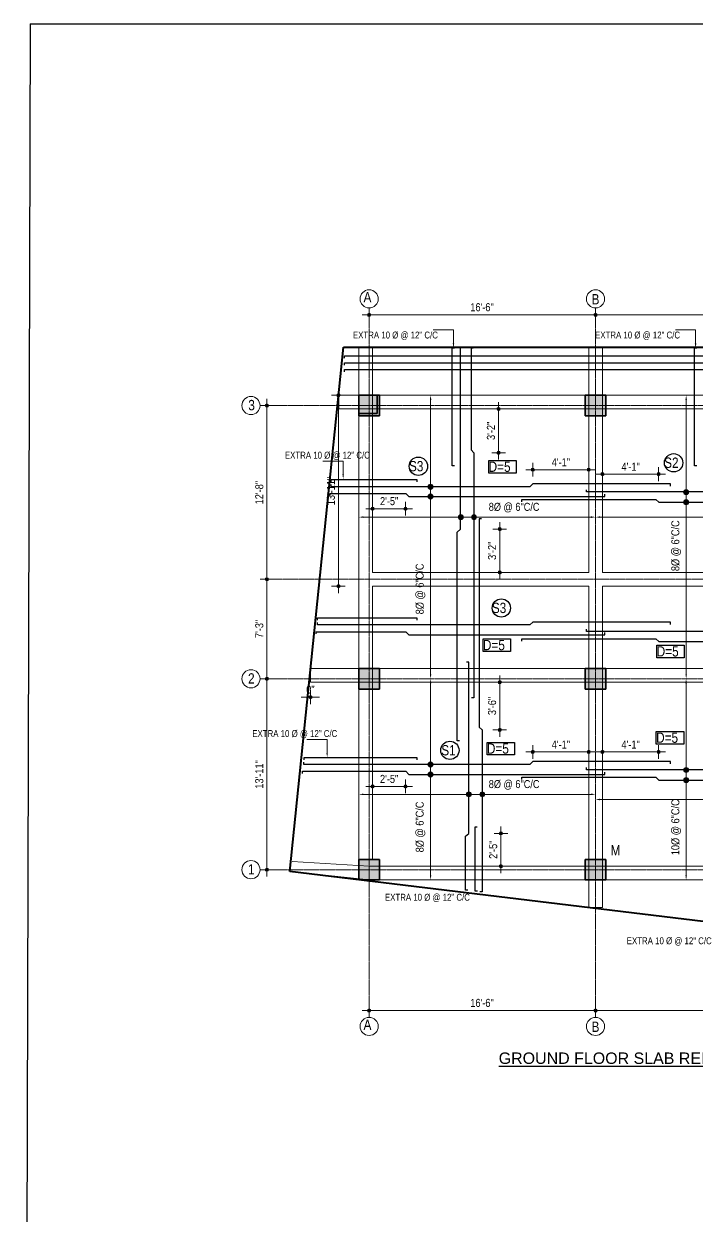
# Model space of a CAD drawing. Header units: inches. Extents: x 57837 to 133168, y 6972 to 27776.
# Drawn here: x 66916 to 67505, y 23736 to 24779 of the extents above; entities that cross this region are included whole.
import ezdxf

# ---------------------------------------------------------------- set-up
doc = ezdxf.new("R2010")
doc.units = ezdxf.units.IN
doc.header["$MEASUREMENT"] = 0
doc.linetypes.add('CENTER', pattern=[2, 1.25, -0.25, 0.25, -0.25])
for name, color, linetype, lineweight in [('0.15L', 210, 'Continuous', 15), ('CENTER', 9, 'CENTER', 5), ('col', 20, 'Continuous', 35), ('DIM', 2, 'Continuous', 13), ('rod position', 1, 'Continuous', 30), ('wall line', 20, 'Continuous', 50)]:
    doc.layers.add(name, color=color, linetype=linetype, lineweight=lineweight)
doc.layers.add('text', color=255, linetype='Continuous')
doc.styles.add('Arial', font='arial.ttf', dxfattribs={"height": 6.5})
doc.styles.get("Standard").update_dxf_attribs({"font": 'ARIALN.TTF', "height": 7})

msp = doc.modelspace()

# ---------------------------------------------------------------- hatches: boundary and pattern name
at = {"lineweight": 13}
h = msp.add_hatch(color=256, dxfattribs=at)
edge = h.paths.add_edge_path()
edge.add_arc((67218.4, 24524.2), 1.42, 180, 540)
h = msp.add_hatch(color=256, dxfattribs=at)
edge = h.paths.add_edge_path()
edge.add_arc((67416.4, 24524.2), 1.42, 0, 360)
h = msp.add_hatch(color=256, dxfattribs=at)
edge = h.paths.add_edge_path()
edge.add_arc((67416.4, 24524.2), 1.42, 180, 540)
h = msp.add_hatch(color=256, dxfattribs=at)
edge = h.paths.add_edge_path()
edge.add_arc((67191.5, 24453.9), 1.42, 90, 450)
h = msp.add_hatch(color=256, dxfattribs=at)
edge = h.paths.add_edge_path()
edge.add_arc((67129, 24444.9), 1.42, 90, 450)
h = msp.add_hatch(color=256, dxfattribs=at)
edge = h.paths.add_edge_path()
edge.add_arc((67331.6, 24441.9), 1.42, 90, 450)
h = msp.add_hatch(color=256, dxfattribs=at)
edge = h.paths.add_edge_path()
edge.add_arc((67331.6, 24403.6), 1.42, -90, 270)
h = msp.add_hatch(color=256, dxfattribs=at)
edge = h.paths.add_edge_path()
edge.add_arc((67361.5, 24388.8), 1.42, 180, 540)
h = msp.add_hatch(color=256, dxfattribs=at)
edge = h.paths.add_edge_path()
edge.add_arc((67410.4, 24388.8), 1.42, 0, 360)
h = msp.add_hatch(color=256, dxfattribs=at)
edge = h.paths.add_edge_path()
edge.add_arc((67422.4, 24384.9), 1.42, 180, 540)
h = msp.add_hatch(color=256, dxfattribs=at)
edge = h.paths.add_edge_path()
edge.add_arc((67471.6, 24384.9), 1.42, 0, 360)
h = msp.add_hatch(color=256, dxfattribs=at)
edge = h.paths.add_edge_path()
edge.add_arc((67221.4, 24354.7), 1.42, 180, 540)
h = msp.add_hatch(color=256, dxfattribs=at)
edge = h.paths.add_edge_path()
edge.add_arc((67250.2, 24354.7), 1.42, 0, 360)
h = msp.add_hatch(color=256, dxfattribs=at)
edge = h.paths.add_edge_path()
edge.add_arc((67332.6, 24336.8), 1.42, 90, 450)
h = msp.add_hatch(color=256, dxfattribs=at)
edge = h.paths.add_edge_path()
edge.add_arc((67129, 24292.9), 1.42, -90, 270)
h = msp.add_hatch(color=256, dxfattribs=at)
edge = h.paths.add_edge_path()
edge.add_arc((67129, 24292.9), 1.42, 90, 450)
h = msp.add_hatch(color=256, dxfattribs=at)
edge = h.paths.add_edge_path()
edge.add_arc((67332.6, 24298.9), 1.42, -90, 270)
h = msp.add_hatch(color=256, dxfattribs=at)
edge = h.paths.add_edge_path()
edge.add_arc((67191.5, 24286.9), 1.42, -90, 270)
h = msp.add_hatch(color=256, dxfattribs=at)
edge = h.paths.add_edge_path()
edge.add_arc((67129, 24205.9), 1.42, 90, 450)
h = msp.add_hatch(color=256, dxfattribs=at)
edge = h.paths.add_edge_path()
edge.add_arc((67129, 24205.9), 1.42, -90, 270)
h = msp.add_hatch(color=256, dxfattribs=at)
edge = h.paths.add_edge_path()
edge.add_arc((67332.6, 24202.9), 1.42, 90, 450)
h = msp.add_hatch(color=256, dxfattribs=at)
edge = h.paths.add_edge_path()
edge.add_arc((67167, 24189.8), 1.42, 180, 540)
h = msp.add_hatch(color=256, dxfattribs=at)
edge = h.paths.add_edge_path()
edge.add_arc((67167, 24189.8), 1.42, 0, 360)
h = msp.add_hatch(color=256, dxfattribs=at)
edge = h.paths.add_edge_path()
edge.add_arc((67332.6, 24161.2), 1.42, -90, 270)
h = msp.add_hatch(color=256, dxfattribs=at)
edge = h.paths.add_edge_path()
edge.add_arc((67361.5, 24141.9), 1.42, 180, 540)
h = msp.add_hatch(color=256, dxfattribs=at)
edge = h.paths.add_edge_path()
edge.add_arc((67410.4, 24141.9), 1.42, 0, 360)
h = msp.add_hatch(color=256, dxfattribs=at)
edge = h.paths.add_edge_path()
edge.add_arc((67422.4, 24141.9), 1.42, 180, 540)
h = msp.add_hatch(color=256, dxfattribs=at)
edge = h.paths.add_edge_path()
edge.add_arc((67471.6, 24141.9), 1.42, 0, 360)
h = msp.add_hatch(color=256, dxfattribs=at)
edge = h.paths.add_edge_path()
edge.add_arc((67221.4, 24111.7), 1.42, 180, 540)
h = msp.add_hatch(color=256, dxfattribs=at)
edge = h.paths.add_edge_path()
edge.add_arc((67250.2, 24111.7), 1.42, 0, 360)
h = msp.add_hatch(color=256, dxfattribs=at)
edge = h.paths.add_edge_path()
edge.add_arc((67333.6, 24070.7), 1.42, 90, 450)
h = msp.add_hatch(color=256, dxfattribs=at)
edge = h.paths.add_edge_path()
edge.add_arc((67129, 24038.9), 1.42, -90, 270)
h = msp.add_hatch(color=256, dxfattribs=at)
edge = h.paths.add_edge_path()
edge.add_arc((67333.6, 24041.9), 1.42, -90, 270)
h = msp.add_hatch(color=256, dxfattribs=at)
edge = h.paths.add_edge_path()
edge.add_arc((67218.4, 23915.7), 1.42, 180, 540)
h = msp.add_hatch(color=256, dxfattribs=at)
edge = h.paths.add_edge_path()
edge.add_arc((67416.4, 23915.7), 1.42, 0, 360)
h = msp.add_hatch(color=256, dxfattribs=at)
edge = h.paths.add_edge_path()
edge.add_arc((67416.4, 23915.7), 1.42, 180, 540)
at = {"layer": 'col'}
h = msp.add_hatch(color=256, dxfattribs=at)
h.paths.add_polyline_path([(67407.4, 24435.9), (67425.4, 24435.9), (67425.4, 24453.9), (67407.4, 24453.9)])
h.paths.add_polyline_path([(67407.4, 24029.9), (67425.4, 24029.9), (67425.4, 24047.9), (67407.4, 24047.9)])
h.paths.add_polyline_path([(67209.4, 24029.9), (67227.4, 24029.9), (67227.4, 24047.9), (67209.4, 24047.9)])
h.paths.add_polyline_path([(67209.4, 24435.9), (67227.4, 24435.9), (67227.4, 24453.9), (67209.4, 24453.9)])
h.paths.add_polyline_path([(67209.4, 24196.9), (67227.4, 24196.9), (67227.4, 24214.9), (67209.4, 24214.9)])
h.paths.add_polyline_path([(67407.4, 24196.9), (67425.4, 24196.9), (67425.4, 24214.9), (67407.4, 24214.9)])
h.paths.add_polyline_path([(67797.2, 24029.9), (67815.2, 24029.9), (67815.2, 24047.9), (67797.2, 24047.9)])
h.paths.add_polyline_path([(67813.4, 24196.9), (67831.4, 24196.9), (67831.4, 24214.9), (67813.4, 24214.9)])
h.paths.add_polyline_path([(67605.6, 24029.9), (67623.6, 24029.9), (67623.6, 24047.9), (67605.6, 24047.9)])
h.paths.add_polyline_path([(67605.6, 24196.9), (67623.6, 24196.9), (67623.6, 24214.9), (67605.6, 24214.9)])
h.paths.add_polyline_path([(67836.6, 24435.9), (67854.6, 24435.9), (67854.6, 24453.9), (67836.6, 24453.9)])
h.paths.add_polyline_path([(67681.6, 24435.9), (67699.6, 24435.9), (67699.6, 24453.9), (67681.6, 24453.9)])
h.paths.add_polyline_path([(67605.6, 24435.9), (67623.6, 24435.9), (67623.6, 24453.9), (67605.6, 24453.9)])
at = {"layer": 'DIM', "lineweight": 0}
h = msp.add_hatch(color=3, dxfattribs=at)
h.paths.add_polyline_path([(67272.1, 24376.1, 0.414214), (67270, 24373.9, 0.414214), (67272.1, 24371.7)])
h.paths.add_polyline_path([(67272.1, 24376.1), (67272.1, 24371.7, 0.414214), (67274.3, 24373.9, 0.414214)])
h = msp.add_hatch(color=3, dxfattribs=at)
h.paths.add_polyline_path([(67272.1, 24367.5, 0.414214), (67270, 24365.3, 0.414214), (67272.1, 24363.1)])
h.paths.add_polyline_path([(67272.1, 24367.5), (67272.1, 24363.1, 0.414214), (67274.3, 24365.3, 0.414214)])
h = msp.add_hatch(color=3, dxfattribs=at)
h.paths.add_polyline_path([(67495.6, 24371.3, 0.414214), (67493.5, 24369.1, 0.414214), (67495.6, 24366.9)])
h.paths.add_polyline_path([(67495.6, 24371.3), (67495.6, 24366.9, 0.414214), (67497.8, 24369.1, 0.414214)])
h = msp.add_hatch(color=3, dxfattribs=at)
h.paths.add_polyline_path([(67495.6, 24362.5, 0.414214), (67493.5, 24360.3, 0.414214), (67495.6, 24358.1)])
h.paths.add_polyline_path([(67495.6, 24362.5), (67495.6, 24358.1, 0.414214), (67497.8, 24360.3, 0.414214)])
h = msp.add_hatch(color=3, dxfattribs=at)
h.paths.add_polyline_path([(67298.5, 24349.5, 0.414214), (67296.3, 24347.3, 0.414214), (67298.5, 24345.1)])
h.paths.add_polyline_path([(67298.5, 24349.5), (67298.5, 24345.1, 0.414214), (67300.6, 24347.3, 0.414214)])
h = msp.add_hatch(color=3, dxfattribs=at)
h.paths.add_polyline_path([(67310.1, 24349.5, 0.414214), (67308, 24347.3, 0.414214), (67310.1, 24345.1)])
h.paths.add_polyline_path([(67310.1, 24349.5), (67310.1, 24345.1, 0.414214), (67312.3, 24347.3, 0.414214)])
h = msp.add_hatch(color=3, dxfattribs=at)
h.paths.add_polyline_path([(67272.1, 24133.1, 0.414214), (67269.9, 24130.9, 0.414214), (67272.1, 24128.7)])
h.paths.add_polyline_path([(67272.1, 24133.1), (67272.1, 24128.7, 0.414214), (67274.3, 24130.9, 0.414214)])
h = msp.add_hatch(color=3, dxfattribs=at)
h.paths.add_polyline_path([(67272.1, 24124.4, 0.414214), (67269.9, 24122.2, 0.414214), (67272.1, 24120)])
h.paths.add_polyline_path([(67272.1, 24124.4), (67272.1, 24120, 0.414214), (67274.3, 24122.2, 0.414214)])
h = msp.add_hatch(color=3, dxfattribs=at)
h.paths.add_polyline_path([(67495.6, 24128.3, 0.414214), (67493.4, 24126.1, 0.414214), (67495.6, 24123.9)])
h.paths.add_polyline_path([(67495.6, 24128.3), (67495.6, 24123.9, 0.414214), (67497.8, 24126.1, 0.414214)])
h = msp.add_hatch(color=3, dxfattribs=at)
h.paths.add_polyline_path([(67495.6, 24119.5, 0.414214), (67493.4, 24117.3, 0.414214), (67495.6, 24115.1)])
h.paths.add_polyline_path([(67495.6, 24119.5), (67495.6, 24115.1, 0.414214), (67497.8, 24117.3, 0.414214)])
h = msp.add_hatch(color=3, dxfattribs=at)
h.paths.add_polyline_path([(67305.7, 24107, 0.414214), (67303.5, 24104.8, 0.414214), (67305.7, 24102.6)])
h.paths.add_polyline_path([(67305.7, 24107), (67305.7, 24102.6, 0.414214), (67307.9, 24104.8, 0.414214)])
h = msp.add_hatch(color=3, dxfattribs=at)
h.paths.add_polyline_path([(67317.4, 24107, 0.414214), (67315.2, 24104.8, 0.414214), (67317.4, 24102.6)])
h.paths.add_polyline_path([(67317.4, 24107), (67317.4, 24102.6, 0.414214), (67319.6, 24104.8, 0.414214)])

# ---------------------------------------------------------------- linework, layer by layer
for p, q in [((66921.8, 24778.8), (66916.4, 22631.9)), ((67323, 24396.8), (67347, 24396.8)), ((67323, 24385.8), (67323, 24396.8)), ((67347, 24396.8), (67347, 24385.8)), ((67347, 24385.8), (67323, 24385.8)), ((67318, 24240.8), (67342, 24240.8)), ((67318, 24229.8), (67318, 24240.8)), ((67342, 24240.8), (67342, 24229.8)), ((67342, 24229.8), (67318, 24229.8)), ((67470, 24235.3), (67494, 24235.3)), ((67470, 24224.3), (67470, 24235.3)), ((67494, 24235.3), (67494, 24224.3)), ((67494, 24224.3), (67470, 24224.3)), ((67469.5, 24159.8), (67493.5, 24159.8)), ((67469.5, 24148.8), (67469.5, 24159.8)), ((67493.5, 24159.8), (67493.5, 24148.8)), ((67321.5, 24150.3), (67345.5, 24150.3)), ((67321.5, 24139.3), (67321.5, 24150.3)), ((67345.5, 24150.3), (67345.5, 24139.3)), ((67493.5, 24148.8), (67469.5, 24148.8)), ((67345.5, 24139.3), (67321.5, 24139.3))]:
    msp.add_line(p, q)
at = {"color": 1}
msp.add_line((66921.8, 24778.8), (69722.5, 24778.8), dxfattribs=at)
at = {"lineweight": 13}
for p, q in [((67218.4, 24518.2), (67218.4, 24530.2)), ((67416.4, 24530.2), (67416.4, 24518.2)), ((67416.4, 24518.2), (67416.4, 24530.2)), ((67224.4, 24524.2), (67212.4, 24524.2)), ((67410.4, 24524.2), (67422.4, 24524.2)), ((67422.4, 24524.2), (67410.4, 24524.2)), ((67191.5, 24447.9), (67191.5, 24459.9)), ((67129, 24438.9), (67129, 24450.9)), ((67185.5, 24453.9), (67197.5, 24453.9)), ((67331.6, 24435.9), (67331.6, 24447.9)), ((67123, 24444.9), (67135, 24444.9)), ((67325.6, 24441.9), (67337.6, 24441.9)), ((67331.6, 24409.6), (67331.6, 24397.6)), ((67337.6, 24403.6), (67325.6, 24403.6)), ((67361.5, 24382.8), (67361.5, 24394.8)), ((67410.4, 24394.8), (67410.4, 24382.8)), ((67367.5, 24388.8), (67355.5, 24388.8)), ((67404.4, 24388.8), (67416.4, 24388.8)), ((67428.4, 24384.9), (67416.4, 24384.9)), ((67422.4, 24378.9), (67422.4, 24390.9)), ((67465.6, 24384.9), (67477.6, 24384.9)), ((67471.6, 24390.9), (67471.6, 24378.9)), ((67227.4, 24354.7), (67215.4, 24354.7)), ((67221.4, 24348.7), (67221.4, 24360.7)), ((67244.2, 24354.7), (67256.2, 24354.7)), ((67250.2, 24360.7), (67250.2, 24348.7)), ((67332.6, 24330.8), (67332.6, 24342.8)), ((67326.6, 24336.8), (67338.6, 24336.8)), ((67332.6, 24304.9), (67332.6, 24292.9)), ((67135, 24292.9), (67123, 24292.9)), ((67123, 24292.9), (67135, 24292.9)), ((67129, 24298.9), (67129, 24286.9)), ((67129, 24286.9), (67129, 24298.9)), ((67191.5, 24292.9), (67191.5, 24280.9)), ((67338.6, 24298.9), (67326.6, 24298.9)), ((67197.5, 24286.9), (67185.5, 24286.9)), ((67129, 24199.9), (67129, 24211.9)), ((67129, 24211.9), (67129, 24199.9)), ((67332.6, 24196.9), (67332.6, 24208.9)), ((67123, 24205.9), (67135, 24205.9)), ((67135, 24205.9), (67123, 24205.9)), ((67326.6, 24202.9), (67338.6, 24202.9)), ((67173, 24189.8), (67161, 24189.8)), ((67161, 24189.8), (67173, 24189.8)), ((67167, 24183.8), (67167, 24195.8)), ((67167, 24195.8), (67167, 24183.8)), ((67332.6, 24167.2), (67332.6, 24155.2)), ((67338.6, 24161.2), (67326.6, 24161.2)), ((67361.5, 24135.9), (67361.5, 24147.9)), ((67410.4, 24147.9), (67410.4, 24135.9)), ((67422.4, 24135.9), (67422.4, 24147.9)), ((67471.6, 24147.9), (67471.6, 24135.9)), ((67367.5, 24141.9), (67355.5, 24141.9)), ((67404.4, 24141.9), (67416.4, 24141.9)), ((67428.4, 24141.9), (67416.4, 24141.9)), ((67465.6, 24141.9), (67477.6, 24141.9)), ((67221.4, 24105.7), (67221.4, 24117.7)), ((67250.2, 24117.7), (67250.2, 24105.7)), ((67227.4, 24111.7), (67215.4, 24111.7)), ((67244.2, 24111.7), (67256.2, 24111.7)), ((67333.6, 24064.7), (67333.6, 24076.7)), ((67327.6, 24070.7), (67339.6, 24070.7)), ((67129, 24044.9), (67129, 24032.9)), ((67339.6, 24041.9), (67327.6, 24041.9)), ((67333.6, 24047.9), (67333.6, 24035.9)), ((67135, 24038.9), (67123, 24038.9)), ((67224.4, 23915.7), (67212.4, 23915.7)), ((67218.4, 23909.7), (67218.4, 23921.7)), ((67410.4, 23915.7), (67422.4, 23915.7)), ((67422.4, 23915.7), (67410.4, 23915.7)), ((67416.4, 23921.7), (67416.4, 23909.7)), ((67416.4, 23909.7), (67416.4, 23921.7))]:
    msp.add_line(p, q, dxfattribs=at)
for centre in [(67218.4, 24524.2), (67416.4, 24524.2), (67416.4, 24524.2), (67191.5, 24453.9), (67129, 24444.9), (67331.6, 24441.9), (67331.6, 24403.6), (67361.5, 24388.8), (67410.4, 24388.8), (67422.4, 24384.9), (67471.6, 24384.9), (67221.4, 24354.7), (67250.2, 24354.7), (67332.6, 24336.8), (67129, 24292.9), (67129, 24292.9), (67332.6, 24298.9), (67191.5, 24286.9), (67129, 24205.9), (67129, 24205.9), (67332.6, 24202.9), (67167, 24189.8), (67167, 24189.8), (67332.6, 24161.2), (67361.5, 24141.9), (67410.4, 24141.9), (67422.4, 24141.9), (67471.6, 24141.9), (67221.4, 24111.7), (67250.2, 24111.7), (67333.6, 24070.7), (67129, 24038.9), (67333.6, 24041.9), (67218.4, 23915.7), (67416.4, 23915.7), (67416.4, 23915.7)]:
    msp.add_circle(centre, 1.42, dxfattribs=at)
for centre in [(67261.5, 24391.8), (67484.7, 24394.8), (67334, 24267.8), (67289, 24143.3)]:
    msp.add_circle(centre, 8.02)
at = {"layer": '0.15L', "lineweight": 40}
for p, q in [((67148.9, 24037.3), (67195.9, 24495.9)), ((67195.9, 24495.9), (67859.7, 24495.9)), ((67808.5, 23957.4), (67148.9, 24037.3))]:
    msp.add_line(p, q, dxfattribs=at)
at = {"layer": '0.15L', "lineweight": 18}
for centre in [(67218.4, 24538.2), (67416.4, 24538.2), (67115, 24444.9), (67115, 24205.9), (67115, 24038.9), (67218.4, 23901.8), (67416.4, 23901.8)]:
    msp.add_circle(centre, 7.95, dxfattribs=at)
at = {"layer": 'CENTER'}
for p, q in [((67218.4, 24524.2), (67218.4, 23915.7)), ((67416.4, 24524.2), (67416.4, 23915.7)), ((67888.9, 24444.9), (67129, 24444.9)), ((67123, 24292.9), (67882.9, 24292.9)), ((67888.9, 24205.9), (67129, 24205.9)), ((67888.9, 24038.9), (67129, 24038.9))]:
    msp.add_line(p, q, dxfattribs=at)
at = {"layer": 'col'}
for p, q in [((67227.4, 24453.9), (67209.4, 24453.9)), ((67209.4, 24453.9), (67209.4, 24435.9)), ((67225.4, 24453.9), (67209.4, 24453.9)), ((67209.4, 24453.9), (67209.4, 24437.9)), ((67225.4, 24437.9), (67225.4, 24453.9)), ((67227.4, 24435.9), (67227.4, 24453.9)), ((67425.4, 24453.9), (67407.4, 24453.9)), ((67407.4, 24453.9), (67407.4, 24435.9)), ((67425.4, 24435.9), (67425.4, 24453.9)), ((67209.4, 24437.9), (67225.4, 24437.9)), ((67209.4, 24435.9), (67227.4, 24435.9)), ((67407.4, 24435.9), (67425.4, 24435.9)), ((67227.4, 24214.9), (67209.4, 24214.9)), ((67209.4, 24214.9), (67209.4, 24196.9)), ((67227.4, 24196.9), (67227.4, 24214.9)), ((67425.4, 24214.9), (67407.4, 24214.9)), ((67407.4, 24214.9), (67407.4, 24196.9)), ((67425.4, 24196.9), (67425.4, 24214.9)), ((67209.4, 24196.9), (67227.4, 24196.9)), ((67407.4, 24196.9), (67425.4, 24196.9)), ((67227.4, 24047.9), (67209.4, 24047.9)), ((67209.4, 24047.9), (67209.4, 24029.9)), ((67227.4, 24029.9), (67227.4, 24047.9)), ((67425.4, 24047.9), (67407.4, 24047.9)), ((67407.4, 24047.9), (67407.4, 24029.9)), ((67425.4, 24029.9), (67425.4, 24047.9)), ((67209.4, 24029.9), (67227.4, 24029.9)), ((67407.4, 24029.9), (67425.4, 24029.9))]:
    msp.add_line(p, q, dxfattribs=at)
at = {"layer": 'DIM'}
for p, q in [((67222.4, 24524.2), (67412.4, 24524.2)), ((67610.6, 24524.2), (67420.4, 24524.2)), ((67292.1, 24511), (67274.4, 24511)), ((67292.1, 24499.3), (67292.1, 24511)), ((67503.9, 24511), (67486.2, 24511)), ((67503.9, 24499.3), (67503.9, 24511)), ((67191.5, 24290.9), (67191.5, 24449.9)), ((67129, 24440.9), (67129, 24296.9)), ((67331.6, 24407.6), (67331.6, 24437.9)), ((67195.7, 24396.3), (67177.9, 24396.3)), ((67195.7, 24384.6), (67195.7, 24396.3)), ((67332.6, 24332.8), (67332.6, 24302.9)), ((67129, 24209.9), (67129, 24288.9)), ((67129, 24042.9), (67129, 24201.9)), ((67332.6, 24165.2), (67332.6, 24198.9)), ((67163, 24189.8), (67159, 24189.8)), ((67171, 24189.8), (67175, 24189.8)), ((67181.7, 24152.7), (67163.9, 24152.7)), ((67181.7, 24141.1), (67181.7, 24152.7)), ((67333.6, 24066.7), (67333.6, 24045.9)), ((67222.4, 23915.7), (67412.4, 23915.7)), ((67420.4, 23915.7), (67610.6, 23915.7))]:
    msp.add_line(p, q, dxfattribs=at)
at = {"layer": 'DIM', "color": 6}
for p, q in [((67272.1, 24209.9), (67272.1, 24449.9)), ((67495.7, 24209.9), (67495.7, 24449.9)), ((67213.4, 24347.3), (67412.4, 24347.3)), ((67420.4, 24347.3), (67695.6, 24347.3)), ((67272.1, 24033.9), (67272.1, 24201.9)), ((67495.6, 24033.9), (67495.6, 24201.9)), ((67213.4, 24104.8), (67412.4, 24104.8)), ((67420.4, 24100.3), (67610.6, 24100.3))]:
    msp.add_line(p, q, dxfattribs=at)
at = {"layer": 'DIM', "color": 2}
for p, q in [((67365.5, 24388.8), (67406.4, 24388.8)), ((67426.4, 24384.9), (67467.6, 24384.9)), ((67246.2, 24354.7), (67225.4, 24354.7)), ((67365.5, 24141.9), (67406.4, 24141.9)), ((67426.4, 24141.9), (67467.6, 24141.9)), ((67246.2, 24111.7), (67225.4, 24111.7))]:
    msp.add_line(p, q, dxfattribs=at)
at = {"layer": 'DIM', "color": 3, "lineweight": 0}
for centre in [(67272.1, 24373.9), (67272.1, 24365.3), (67495.6, 24369.1), (67495.6, 24360.3), (67298.5, 24347.3), (67310.1, 24347.3), (67272.1, 24130.9), (67272.1, 24122.2), (67495.6, 24126.1), (67495.6, 24117.3), (67305.7, 24104.8), (67317.4, 24104.8)]:
    msp.add_circle(centre, 2.19, dxfattribs=at)
at = {"layer": 'DIM'}
for points in [[(67292.8, 24499.3), (67292.1, 24495.3), (67291.5, 24499.3)], [(67504.6, 24499.3), (67503.9, 24495.3), (67503.2, 24499.3)], [(67196.3, 24384.6), (67195.7, 24380.6), (67195, 24384.6)], [(67182.3, 24141.1), (67181.7, 24137.1), (67181, 24141.1)]]:
    msp.add_solid(points, dxfattribs=at)
at = {"layer": 'DIM', "color": 6}
for points in [[(67271.5, 24449.9), (67272.8, 24449.9), (67272.1, 24453.9)], [(67495, 24449.9), (67496.3, 24449.9), (67495.7, 24453.9)], [(67213.4, 24348), (67213.4, 24346.6), (67209.4, 24347.3)], [(67412.4, 24348), (67412.4, 24346.6), (67416.4, 24347.3)], [(67420.4, 24348), (67420.4, 24346.6), (67416.4, 24347.3)], [(67271.5, 24209.9), (67272.8, 24209.9), (67272.1, 24205.9)], [(67495, 24209.9), (67496.3, 24209.9), (67495.7, 24205.9)], [(67271.5, 24201.9), (67272.8, 24201.9), (67272.1, 24205.9)], [(67495, 24201.9), (67496.3, 24201.9), (67495.6, 24205.9)], [(67213.4, 24105.5), (67213.4, 24104.1), (67209.4, 24104.8)], [(67412.4, 24105.5), (67412.4, 24104.1), (67416.4, 24104.8)], [(67420.4, 24101), (67420.4, 24099.6), (67416.4, 24100.3)], [(67271.5, 24033.9), (67272.8, 24033.9), (67272.1, 24029.9)], [(67495, 24033.9), (67496.3, 24033.9), (67495.6, 24029.9)]]:
    msp.add_solid(points, dxfattribs=at)
at = {"layer": 'rod position'}
for p, q in [((67291.1, 24392.3), (67291.1, 24495.3)), ((67291.1, 24495.3), (67291.1, 24495.3)), ((67291.1, 24495.3), (67293.1, 24495.3)), ((67298.3, 24495.3), (67296.3, 24495.3)), ((67298.3, 24336.8), (67298.3, 24495.3)), ((67309.5, 24495.2), (67307.5, 24495.2)), ((67307.5, 24495.2), (67307.5, 24406.1)), ((67502.9, 24392.3), (67502.9, 24495.3)), ((67502.9, 24495.3), (67502.9, 24495.3)), ((67502.9, 24495.3), (67504.9, 24495.3)), ((67196.7, 24486.3), (67196.7, 24488.3)), ((67196.7, 24488.3), (67857.5, 24488.3)), ((67196.7, 24480.3), (67196.7, 24482.3)), ((67196.7, 24482.3), (67857.5, 24482.3)), ((67196.7, 24474.3), (67196.7, 24476.3)), ((67196.7, 24476.3), (67857.5, 24476.3)), ((67307.5, 24406.1), (67310, 24403.6)), ((67310, 24403.6), (67310, 24189.3)), ((67293.1, 24392.3), (67291.1, 24392.3)), ((67504.9, 24392.3), (67502.9, 24392.3)), ((67185.2, 24378.1), (67185.2, 24380.1)), ((67185.2, 24380.1), (67260.2, 24380.1)), ((67185.2, 24373.9), (67185.2, 24375.9)), ((67359, 24373.9), (67185.2, 24373.9)), ((67260.2, 24380.1), (67260.2, 24380.1)), ((67260.2, 24380.1), (67260.2, 24378.1)), ((67361.5, 24376.4), (67359, 24373.9)), ((67482, 24376.4), (67361.5, 24376.4)), ((67482, 24374.4), (67482, 24376.4)), ((67184.2, 24366.1), (67184.2, 24368.1)), ((67184.2, 24368.1), (67250.4, 24368.1)), ((67250.4, 24368.1), (67253.1, 24365.3)), ((67253.1, 24365.3), (67424.4, 24365.3)), ((67408.4, 24369.3), (67408.4, 24371.3)), ((67556.8, 24369.3), (67408.4, 24369.3)), ((67424.4, 24365.3), (67424.4, 24367.3)), ((67351.8, 24360.8), (67351.8, 24362.8)), ((67351.8, 24362.8), (67469.2, 24362.8)), ((67469.2, 24362.8), (67471.7, 24360.3)), ((67471.7, 24360.3), (67698.7, 24360.3)), ((67316.7, 24345.7), (67314.7, 24345.7)), ((67314.7, 24345.7), (67314.7, 24163.7)), ((67295.5, 24334), (67298.3, 24336.8)), ((67295.5, 24151.6), (67295.5, 24334)), ((67173.2, 24257.1), (67173.2, 24259.1)), ((67173.2, 24259.1), (67260.2, 24259.1)), ((67260.2, 24259.1), (67260.2, 24259.1)), ((67260.2, 24259.1), (67260.2, 24257.1)), ((67173.2, 24253), (67173.2, 24255)), ((67359, 24253), (67173.2, 24253)), ((67361.5, 24255.5), (67359, 24253)), ((67482, 24255.5), (67361.5, 24255.5)), ((67408.4, 24247.3), (67408.4, 24249.3)), ((67482, 24253.5), (67482, 24255.5)), ((67172.2, 24245.1), (67172.2, 24247.1)), ((67172.2, 24247.1), (67250.4, 24247.1)), ((67250.4, 24247.1), (67253.1, 24244.4)), ((67253.1, 24244.4), (67424.4, 24244.4)), ((67351.8, 24238.9), (67351.8, 24240.9)), ((67351.8, 24240.9), (67469.2, 24240.9)), ((67556.8, 24247.3), (67408.4, 24247.3)), ((67424.4, 24244.4), (67424.4, 24246.4)), ((67469.2, 24240.9), (67471.7, 24238.4)), ((67471.7, 24238.4), (67620.5, 24238.4)), ((67305.5, 24220.4), (67303.5, 24220.4)), ((67305.5, 24070.7), (67305.5, 24220.4)), ((67310, 24189.3), (67308, 24189.3)), ((67314.7, 24163.7), (67317.2, 24161.2)), ((67317.2, 24161.2), (67317.2, 24019.6)), ((67297.5, 24151.6), (67295.5, 24151.6)), ((67161.7, 24135.1), (67161.7, 24137.1)), ((67161.7, 24137.1), (67260.2, 24137.1)), ((67260.2, 24137.1), (67260.2, 24137.1)), ((67260.2, 24137.1), (67260.2, 24135.1)), ((67160.2, 24123.1), (67160.2, 24125.1)), ((67160.2, 24125.1), (67250.4, 24125.1)), ((67161.2, 24130.9), (67161.2, 24132.9)), ((67359, 24130.9), (67161.2, 24130.9)), ((67250.4, 24125.1), (67253.1, 24122.3)), ((67361.5, 24133.4), (67359, 24130.9)), ((67482, 24133.4), (67361.5, 24133.4)), ((67408.4, 24126.2), (67408.4, 24128.2)), ((67556.8, 24126.2), (67408.4, 24126.2)), ((67424.4, 24122.3), (67424.4, 24124.3)), ((67482, 24131.4), (67482, 24133.4)), ((67253.1, 24122.3), (67424.4, 24122.3)), ((67351.8, 24117.8), (67351.8, 24119.8)), ((67351.8, 24119.8), (67469.2, 24119.8)), ((67469.2, 24119.8), (67471.7, 24117.3)), ((67471.7, 24117.3), (67620.9, 24117.3)), ((67311.1, 24020.1), (67311, 24076.3)), ((67311, 24076.3), (67311, 24076.3)), ((67311, 24076.3), (67313, 24076.3)), ((67302.7, 24068.2), (67305.5, 24070.7)), ((67302.7, 24021.1), (67302.7, 24068.2)), ((67304.7, 24021.1), (67302.7, 24021.1)), ((67313.1, 24020.1), (67311.1, 24020.1)), ((67317.2, 24019.6), (67315.2, 24019.6))]:
    msp.add_line(p, q, dxfattribs=at)
at = {"layer": 'wall line', "color": 4, "lineweight": 0}
for p, q in [((67209.4, 24047.9), (67209.4, 24495.9)), ((67209.4, 24495.9), (67221.4, 24495.9)), ((67221.4, 24495.9), (67221.4, 24298.9)), ((67410.4, 24298.9), (67410.4, 24495.9)), ((67410.4, 24495.9), (67422.4, 24495.9)), ((67422.4, 24495.9), (67422.4, 24298.9)), ((67192, 24453.9), (67836.6, 24453.9)), ((67192, 24441.9), (67192, 24453.9)), ((67836.6, 24441.9), (67192, 24441.9)), ((67221.4, 24298.9), (67410.4, 24298.9)), ((67422.4, 24298.9), (67605.6, 24298.9)), ((67410.4, 24286.9), (67221.4, 24286.9)), ((67221.4, 24286.9), (67221.4, 24047.9)), ((67410.4, 24005.7), (67410.4, 24286.9)), ((67605.6, 24286.9), (67422.4, 24286.9)), ((67422.4, 24286.9), (67422.4, 24005.7)), ((67167, 24214.9), (67813.4, 24214.9)), ((67167, 24202.9), (67167, 24214.9)), ((67813.4, 24202.9), (67167, 24202.9)), ((67151, 24046.2), (67218.4, 24041.9)), ((67221.4, 24047.9), (67209.4, 24047.9)), ((67218.4, 24041.9), (67797.2, 24041.9)), ((67218.4, 24029.9), (67149.9, 24037.2)), ((67797.2, 24029.9), (67218.4, 24029.9)), ((67422.4, 24005.7), (67410.4, 24005.7))]:
    msp.add_line(p, q, dxfattribs=at)

# ---------------------------------------------------------------- texts
at = {"layer": 'DIM'}
for s, p in [('16\'-6"', (67306.9, 24527.4)), ('0"', (67163.4, 24192.9)), ('16\'-6"', (67306.9, 23918.9))]:
    msp.add_text(s, height=7, dxfattribs=at).set_placement(p)
for s, p in [('3\'-2"', (67328.4, 24414.8)), ('12\'-8"', (67125.8, 24358.5)), ('13\'-11"', (67188.4, 24357.7)), ('3\'-2"', (67329.4, 24309.9)), ('7\'-3"', (67125.8, 24241.5)), ('3\'-6"', (67329.4, 24174.1)), ('13\'-11"', (67125.8, 24109.8)), ('2\'-5"', (67330.4, 24048.4))]:
    msp.add_text(s, height=7, rotation=90, dxfattribs=at).set_placement(p)
at = {"layer": 'DIM', "color": 2}
for s, p in [('4\'-1"', (67378.1, 24391.8)), ('4\'-1"', (67439.1, 24387.9)), ('2\'-5"', (67227.9, 24357.8)), ('4\'-1"', (67378.1, 24144.9)), ('4\'-1"', (67439.1, 24144.9)), ('2\'-5"', (67227.9, 24114.8))]:
    msp.add_text(s, height=7, dxfattribs=at).set_placement(p)
at = {"layer": 'DIM', "color": 6}
for p in [(67323, 24352.8), (67323, 24110.3)]:
    msp.add_text('8Ø @ 6"C/C', height=7, dxfattribs=at).set_placement(p)
for s, rotation, p in [('8Ø @ 6"C/C', 90, (67489.7, 24300.1)), ('8Ø @ 6"C/C', 90, (67266.1, 24262.3)), ('8Ø @ 6"C/C', 89.9982, (67266.1, 24054.1)), ('10Ø @ 6"C/C', 89.9982, (67489.7, 24051.6))]:
    msp.add_text(s, height=7, rotation=rotation, dxfattribs=at).set_placement(p)
at = {"layer": 'text'}
for s, height, p in [('A', 9, (67213.5, 24535.2)), ('B', 9, (67412.9, 24533.4)), ('EXTRA 10 Ø @ 12" C/C', 6, (67204.2, 24503.6)), ('EXTRA 10 Ø @ 12" C/C', 6, (67416, 24503.6)), ('3', 9, (67112.7, 24440.8)), ('EXTRA 10 Ø @ 12" C/C', 6, (67144.7, 24398.5)), ('2', 9, (67112.5, 24201.7)), ('EXTRA 10 Ø @ 12" C/C', 6, (67116.2, 24155)), ('1', 9, (67112.4, 24034.7)), ('EXTRA 10 Ø @ 12" C/C', 6, (67232.2, 24011.8)), ('EXTRA 10 Ø @ 12" C/C', 6, (67443.7, 23973.7)), ('A', 9, (67213.5, 23898.8)), ('B', 9, (67412.9, 23897))]:
    msp.add_text(s, height=height, dxfattribs=at).set_placement(p)
at = {"layer": 'text', "color": 3}
for s, p in [('D=5', (67322.9, 24386.9)), ('D=5', (67317.9, 24230.9)), ('D=5', (67469.9, 24225.4)), ('D=5', (67469.4, 24149.9)), ('D=5', (67321.4, 24140.4)), ('M', (67429.6, 24051.4))]:
    msp.add_text(s, height=9, dxfattribs=at).set_placement(p)
at = {"layer": 'text', "style": 'Arial'}
msp.add_text('%%UGROUND FLOOR SLAB REINFORCEMENT DETAILS PLAN', height=10, dxfattribs=at).set_placement((67331.7, 23869))
at = {"layer": 'wall line', "color": 4}
for s, p in [('S3', (67253.2, 24387.4)), ('S2', (67476.4, 24390.4)), ('S3', (67325.7, 24263.4)), ('S1', (67281.5, 24138.9))]:
    msp.add_text(s, height=9, dxfattribs=at).set_placement(p)

doc.saveas('drawing.dxf')
